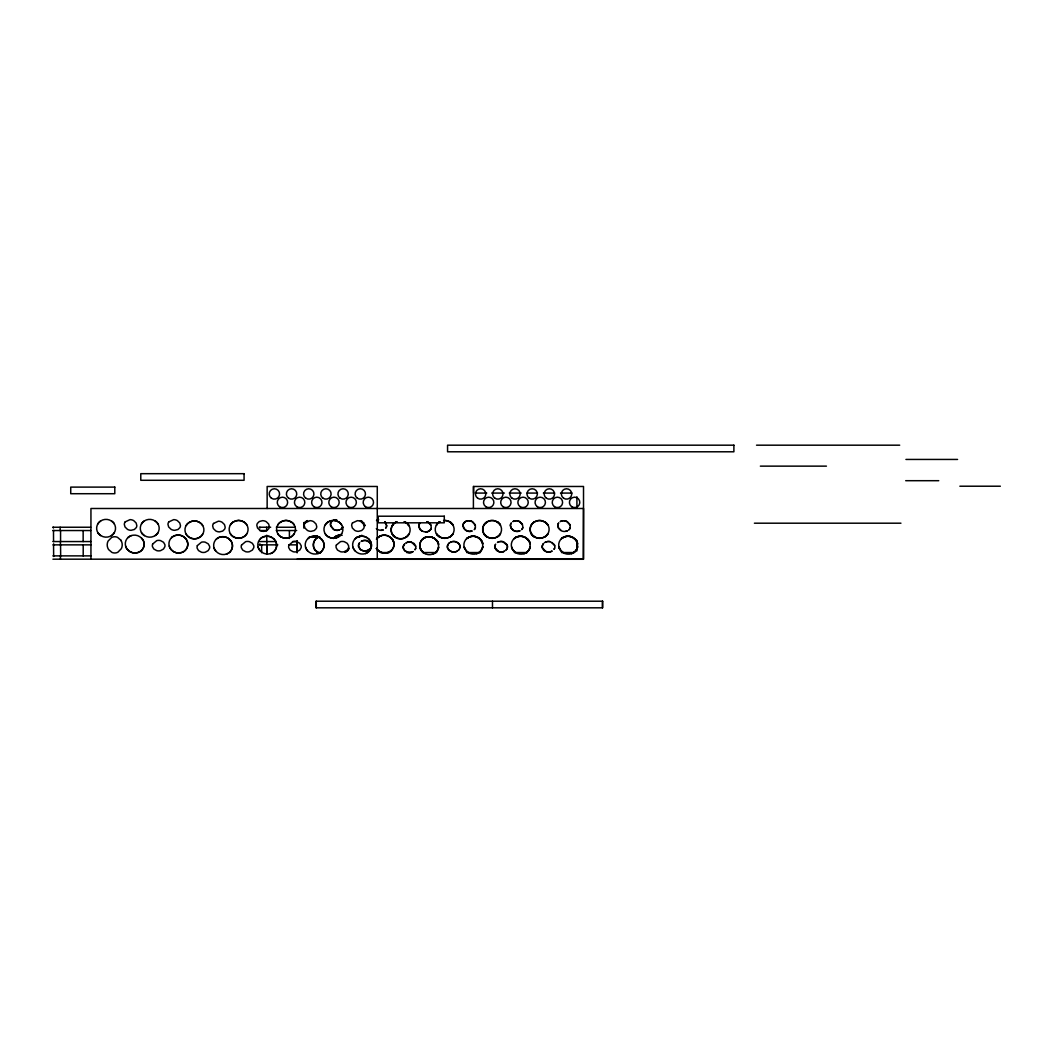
<?xml version="1.0" encoding="UTF-8"?>
<svg xmlns="http://www.w3.org/2000/svg" width="1053" height="1053" viewBox="0 0 1053 1053"><rect width="100%" height="100%" fill="white"/><g stroke="black" fill="none" stroke-linecap="round" stroke-linejoin="round"><path stroke-width="1.5" d="M297.051 552.72L297.091 541.255M358.902 544.046L358.744 544.559A4.409 4.409 0 0 0 358.744 546.718L360.455 549.35M415.79 548.284L414.961 549.877M403.431 545.73L404.773 543.848M415.237 549.416L415.619 548.402A4.409 4.409 0 0 0 415.619 546.257L411.947 542.506M447.604 545.204L448.275 544.138M447.999 544.598L447.446 545.73A4.409 4.409 0 0 0 447.446 547.876L448.775 550.166L451.698 551.811A7.489 7.489 0 0 0 455.528 551.811L456.291 551.509M459.411 548.889L459.964 547.771A4.409 4.409 0 0 0 459.964 545.612M495.397 544.598L495.015 545.612A4.409 4.409 0 0 0 495.015 547.771L498.688 551.509M506.822 548.889L507.375 547.771A4.409 4.409 0 0 0 507.375 545.612M542.808 544.598L542.427 545.612A4.409 4.409 0 0 0 542.427 547.771L545.546 551.285M554.22 548.889L554.773 547.771A4.409 4.409 0 0 0 554.773 545.612L554.615 545.085M554.615 548.284L553.944 549.35M314.689 540.4L314.307 541.097A8.635 8.635 0 0 0 314.808 549.534L314.452 548.916M358.955 543.664L359.718 542.65M359.402 543.085L358.573 544.677A4.409 4.409 0 0 0 358.573 546.823L360.284 549.469L363.009 550.64A7.489 7.489 0 0 0 366.826 550.64L367.418 550.456M495.673 544.138L494.844 545.73A4.409 4.409 0 0 0 494.844 547.876L496.568 550.522L499.28 551.693A7.489 7.489 0 0 0 503.11 551.693M506.98 548.771L506.23 549.784M385.688 528.185L386.148 527.606A4.409 4.409 0 0 0 386.714 525.526M419.765 523.446L419.305 524.025A4.409 4.409 0 0 0 418.752 526.105L419.726 529.106L422.016 530.896A7.489 7.489 0 0 0 425.715 531.883M430.387 529.764L430.848 529.185A4.409 4.409 0 0 0 431.256 528.185M463.939 522.92L463.478 523.499A4.409 4.409 0 0 0 462.925 525.579M474.561 529.238L474.85 528.777A4.409 4.409 0 0 0 475.416 526.697L474.719 524.144L472.31 521.801A7.489 7.489 0 0 0 468.611 520.801L466.834 521.024M511.35 522.92L510.889 523.499A4.409 4.409 0 0 0 510.323 525.579L511.021 528.145L513.43 530.488A7.489 7.489 0 0 0 517.128 531.475L517.918 531.331M521.972 529.238L522.262 528.777A4.409 4.409 0 0 0 522.814 526.697L522.301 524.025L519.892 521.683A7.489 7.489 0 0 0 516.826 520.722M558.761 522.92L558.301 523.499A4.409 4.409 0 0 0 557.735 525.579L558.432 528.145L560.841 530.488A7.489 7.489 0 0 0 564.54 531.475L565.922 531.252M97.811 523.946L98.811 522.551A9.753 9.753 0 0 1 113.237 522.551M114.356 532.621L113.882 533.344A9.227 9.227 0 0 1 111.447 535.648M141.457 523.946L142.458 522.551A9.753 9.753 0 0 1 156.884 522.551L158.003 523.946M155.094 535.648A9.227 9.227 0 0 0 157.529 533.344L158.003 532.621M186.144 525.526L187.158 524.131A9.753 9.753 0 0 1 199.754 522.551L200.491 522.999A9.148 9.148 0 0 1 202.229 524.789L202.702 525.526M202.702 534.2L202.229 534.924A9.227 9.227 0 0 1 199.794 537.227A9.753 9.753 0 0 1 187.158 535.595L186.144 534.2M230.317 524.999L231.331 523.604A9.753 9.753 0 0 1 243.927 522.025M246.876 533.674L246.402 534.397A9.227 9.227 0 0 1 243.967 536.701A9.753 9.753 0 0 1 231.331 535.069L230.317 533.674M277.729 524.999L278.742 523.604A9.753 9.753 0 0 1 291.326 522.025M294.287 533.674L293.8 534.397A9.227 9.227 0 0 1 291.365 536.701A9.753 9.753 0 0 1 278.729 535.069L277.729 533.674M304.054 523.946L304.528 523.209A9.148 9.148 0 0 1 306.265 521.419M325.14 524.999L326.154 523.604A9.753 9.753 0 0 1 338.737 522.025M341.685 533.674L341.211 534.397A9.227 9.227 0 0 1 338.776 536.701A9.753 9.753 0 0 1 326.14 535.069L325.14 533.674M392.229 525.644L393.414 524.131A9.753 9.753 0 0 1 396.915 521.669M392.4 525.526L392.874 524.789A9.148 9.148 0 0 1 394.612 522.999M408.946 534.2L408.301 535.042A9.227 9.227 0 0 1 405.866 537.346A9.753 9.753 0 0 1 393.23 535.714L392.4 534.2M436.403 525.118L437.574 523.604A9.753 9.753 0 0 1 439.496 521.972M436.574 524.999L437.048 524.262A9.148 9.148 0 0 1 438.785 522.472M450.039 536.819A9.227 9.227 0 0 0 452.474 534.516L453.119 533.674M483.814 525.118L484.459 524.262A9.148 9.148 0 0 1 486.196 522.472M497.45 536.819A9.227 9.227 0 0 0 499.885 534.516L500.53 533.674M531.212 525.118L531.857 524.262A8.569 8.569 0 0 0 531.857 534.397L532.397 535.056M547.771 533.792L547.297 534.516A9.227 9.227 0 0 1 544.862 536.819M545.02 536.701A9.227 9.227 0 0 0 547.468 534.397L547.942 533.674M315.137 539.755L314.149 541.216A8.635 8.635 0 0 0 314.65 549.653L318.177 552.417A7.016 7.016 0 0 0 320.428 552.983M404.418 544.23L403.273 546.257A4.409 4.409 0 0 0 403.273 548.402L404.602 550.693L407.524 552.338A7.489 7.489 0 0 0 411.354 552.338L412.118 552.035M459.305 549.245L458.463 550.166M506.717 549.245L505.874 550.166M542.914 544.256L543.756 543.322M543.401 543.703L542.256 545.73A4.409 4.409 0 0 0 542.256 547.876L543.967 550.522L546.691 551.693A7.489 7.489 0 0 0 550.522 551.693L551.114 551.509M305.067 522.551L304.356 523.328A8.569 8.569 0 0 0 303.883 524.052L304.356 523.328A9.148 9.148 0 0 1 306.094 521.538L306.963 520.919M544.809 536.754A9.753 9.753 0 0 1 532.226 535.187L531.699 534.516A8.569 8.569 0 0 1 531.686 524.355L532.397 523.604A9.753 9.753 0 0 1 546.823 523.604M331.247 521.985L332.156 521.077M331.761 521.459L330.958 522.446A4.409 4.409 0 0 0 330.405 524.526L330.431 525.078M430.559 529.646L429.663 530.554M463.768 523.038L465.084 521.801M474.219 529.659L475.021 528.659A4.409 4.409 0 0 0 475.429 527.658M521.63 529.659L522.433 528.659A4.409 4.409 0 0 0 522.841 527.658M569.041 529.659L569.844 528.659A4.409 4.409 0 0 0 570.252 527.658M569.541 529.119L568.646 530.028M314.965 539.86L315.61 539.162M370.116 548.613L369.208 549.469M448.42 543.822L449.328 542.966M458.99 549.666L458.081 550.522M315.439 539.281L316.124 538.649M341.317 528.975L342.33 527.724A4.409 4.409 0 0 0 342.738 526.724M430.216 530.067L428.808 531.173M464.11 522.617L465.531 521.511M369.761 549.008L368.787 549.784M448.775 543.44L449.749 542.65M127.847 537.714L128.492 537.135A9.227 9.227 0 0 1 131.441 535.543M171.494 537.714L172.139 537.135A9.227 9.227 0 0 1 175.088 535.543A9.753 9.753 0 0 1 186.868 540.386L187.473 542.005M216.181 539.294L216.839 538.715A9.227 9.227 0 0 1 219.787 537.122A9.753 9.753 0 0 1 231.568 541.966L232.173 543.572A8.569 8.569 0 0 1 229.291 552.535L228.593 553.036A9.753 9.753 0 0 1 214.667 549.311M229.936 551.956L229.278 552.535A9.148 9.148 0 0 1 227.145 553.825L226.329 554.128M260.354 538.767L261.012 538.188A9.227 9.227 0 0 1 263.961 536.596M307.766 538.767L308.411 538.188A9.227 9.227 0 0 1 311.359 536.596M333.919 537.833L334.736 537.135M355.177 538.767L355.822 538.188A9.227 9.227 0 0 1 358.77 536.596M347.016 551.074L347.832 550.377A8.569 8.569 0 0 1 347.187 550.956L346.503 551.456M377.566 537.833L378.382 537.135A9.227 9.227 0 0 1 381.331 535.543M391.308 550.495L390.663 551.074A9.148 9.148 0 0 1 388.518 552.364M376.447 548.56A9.753 9.753 0 0 0 389.979 551.588L391.479 550.377M422.266 539.412L423.082 538.715A9.227 9.227 0 0 1 426.031 537.122M432.414 554.247L433.217 553.944A9.148 9.148 0 0 0 435.363 552.654L436.008 552.075M466.44 538.886L467.256 538.188A9.227 9.227 0 0 1 470.204 536.596M513.851 538.886L514.667 538.188A9.227 9.227 0 0 1 517.615 536.596M523.986 553.72L524.802 553.417A9.148 9.148 0 0 0 526.934 552.127L527.764 551.43A8.569 8.569 0 0 0 530.225 546.639A8.569 8.569 0 0 1 527.119 552.009L526.25 552.628A9.753 9.753 0 0 1 512.324 548.903M561.249 538.886L562.078 538.188A9.227 9.227 0 0 1 565.027 536.596M571.397 553.72L572.2 553.417A9.148 9.148 0 0 0 574.346 552.127L575.162 551.43A8.569 8.569 0 0 0 577.636 546.639A8.569 8.569 0 0 1 574.517 552.009L573.661 552.628A9.753 9.753 0 0 1 559.735 548.903M315.953 538.767L316.65 538.215M340.896 529.317L342.501 527.606A4.409 4.409 0 0 0 342.738 527.119M482.156 542.334A8.569 8.569 0 0 1 479.523 552.154L480.352 551.43A8.569 8.569 0 0 0 482.814 546.639A8.569 8.569 0 0 1 479.707 552.009L478.852 552.628A9.753 9.753 0 0 1 464.913 548.903M100.719 520.919L100.022 521.419A9.148 9.148 0 0 0 98.284 523.209A8.569 8.569 0 0 0 98.284 533.344L98.811 534.003M144.366 520.919L143.669 521.419A9.148 9.148 0 0 0 141.931 523.209A8.569 8.569 0 0 0 141.931 533.344L142.458 534.003M233.239 521.972L232.529 522.472A9.148 9.148 0 0 0 230.804 524.262A8.569 8.569 0 0 0 230.791 534.397A9.148 9.148 0 0 0 232.529 536.201L233.239 536.701M280.638 521.972L279.94 522.472A9.148 9.148 0 0 0 278.203 524.262A8.569 8.569 0 0 0 278.203 534.397A9.148 9.148 0 0 0 279.94 536.201L280.638 536.701M328.049 521.972L327.351 522.472A9.148 9.148 0 0 0 325.614 524.262A8.569 8.569 0 0 0 325.614 534.397A9.148 9.148 0 0 0 327.351 536.201L328.049 536.701M394.441 523.117L395.309 522.499M438.614 522.591L439.483 521.972M486.025 522.591L486.894 521.972M534.305 521.972L533.423 522.591A9.148 9.148 0 0 0 531.699 524.381M316.492 538.32L317.229 537.82M266.896 530.528L268.778 528.659A4.409 4.409 0 0 0 269.331 526.579L268.633 524.025L266.238 521.683A7.489 7.489 0 0 0 262.539 520.682L259.275 521.511L257.406 523.38A4.409 4.409 0 0 0 256.84 525.46L257.537 528.027L259.946 530.37A7.489 7.489 0 0 0 263.645 531.357L266.896 530.528L259.643 530.541M429.413 530.778L428.347 531.41M317.058 537.938L317.848 537.478M376.487 520.577L377.606 520.024M361.166 541.413L361.85 541.031M367.813 550.35L368.497 549.969M405.866 542.993L406.55 542.611M465.36 521.63L466.479 521.077M412.513 551.93L413.184 551.548M450.039 542.466L450.723 542.084M512.772 521.63L514.417 520.906M456.673 551.403L457.357 551.022M497.45 542.466L498.135 542.084M560.17 521.63L561.288 521.077M504.084 551.403L504.769 551.022M544.862 542.466L545.546 542.084M551.496 551.403L552.18 551.022M376.948 520.34L378.698 519.734M361.679 541.15L362.416 540.808M367.984 550.232L366.655 550.758A7.489 7.489 0 0 1 362.837 550.758L360.705 549.784M428.505 531.291L427.321 531.778M406.379 542.729L407.103 542.387M465.821 521.393L468.164 520.708M411.947 552.154L412.671 551.811M450.552 542.203L451.276 541.861M513.232 521.393L514.97 520.787M456.12 551.627L456.844 551.285M520.09 530.765L518.905 531.252M497.964 542.203L498.688 541.861M560.63 521.393L561.815 520.906M503.531 551.627L504.255 551.285M567.501 530.765L566.317 531.252M545.375 542.203L546.099 541.861M551.667 551.285L550.35 551.811A7.489 7.489 0 0 1 546.52 551.811L545.928 551.627M270.503 553.602L271.319 553.299A9.148 9.148 0 0 0 273.451 552.009L274.109 551.43A8.569 8.569 0 0 0 276.083 542.229L275.728 541.453A9.753 9.753 0 0 0 263.987 536.661M317.914 553.602L318.717 553.299A9.148 9.148 0 0 0 320.862 552.009L321.507 551.43A8.569 8.569 0 0 0 323.495 542.229L323.139 541.453A9.753 9.753 0 0 0 311.385 536.661M365.325 553.602L366.128 553.299A9.148 9.148 0 0 0 368.274 552.009L368.919 551.43A8.569 8.569 0 0 0 370.893 542.229L370.551 541.453A9.753 9.753 0 0 0 358.797 536.661M387.715 552.667L388.689 552.246A9.148 9.148 0 0 0 390.834 550.956A8.569 8.569 0 0 0 393.743 541.992L393.111 540.4M476.588 553.72L477.391 553.417M333.788 520.143L334.485 519.866M339.685 529.922L338.421 530.317M382.634 530.199L383.331 529.922M362.245 540.926L363.009 540.623A7.489 7.489 0 0 1 366.826 540.623L368.958 541.597M428.018 531.489L426.162 531.976M406.945 542.506L407.695 542.203A7.489 7.489 0 0 1 411.526 542.203M471.494 531.252L472.192 530.975M451.105 541.979L451.698 541.795A7.489 7.489 0 0 1 455.528 541.795L458.634 543.322M519.603 530.975L518.339 531.37M498.517 541.979L499.109 541.795A7.489 7.489 0 0 1 502.939 541.795L507.033 545.204M567.014 530.975L565.751 531.37M503.703 551.509L502.939 551.811A7.489 7.489 0 0 1 499.109 551.811M545.928 541.979L546.52 541.795A7.489 7.489 0 0 1 550.35 541.795L554.391 544.598M334.314 519.971L335.051 519.734M339.145 530.08L337.197 530.422A7.489 7.489 0 0 1 333.498 529.435L330.681 525.486M382.792 530.08L380.844 530.422M470.928 531.37L471.665 531.133M561.644 521.024L562.973 520.708M334.88 519.853L335.644 519.655M382.239 530.199L381.015 530.304A7.489 7.489 0 0 1 377.316 529.317L376.316 528.619M426.926 531.778L425.544 532.002M514.812 520.906L515.575 520.708M470.336 531.449L471.099 531.252M562.21 520.906L563.434 520.801A7.489 7.489 0 0 1 567.133 521.801L569.528 524.144L570.226 526.697A4.409 4.409 0 0 1 569.673 528.777M517.747 531.449L518.51 531.252M335.473 519.774L336.091 519.748A7.489 7.489 0 0 1 336.736 519.787M515.404 520.827L516.023 520.801A7.489 7.489 0 0 1 519.721 521.801L522.367 524.605M337.987 530.278L337.368 530.304A7.489 7.489 0 0 1 333.669 529.317L331.024 526.5M470.507 531.331L469.717 531.475A7.489 7.489 0 0 1 466.018 530.488L464.597 529.396M756.528 445.182L899.696 445.182M905.935 459.437L957.572 459.437M760.358 466.137L826.434 466.137M905.712 480.694L938.75 480.694M959.862 486.21L1000.35 486.21M475.272 493.08L486.749 493.08M491.672 493.08L504.4 493.08M509.257 493.08L521.182 493.08M527.119 493.08L537.57 493.08M543.348 493.08L554.707 493.08M560.525 493.08L572.003 493.08M754.396 523.196L900.947 523.196M52.65 527.237L90.663 527.237M259.17 527.237L270.674 527.237M276.32 527.237L295.103 527.237M54.19 530.501L53.492 530.501L53.545 541.558M52.65 530.541L90.663 530.541M276.32 530.541L296.67 530.541M52.926 541.558L90.94 541.558M259.17 541.558L276.32 541.558M292.537 541.558L297.196 541.558M52.926 544.862L90.94 544.862M259.17 544.862L277.821 544.862M289.009 544.862L297.196 544.862M316.835 552.549L320.678 552.549M380.436 552.549L389.347 552.549M406.629 552.549L411.723 552.549M422.503 552.549L436.719 552.549M466.703 552.549L480.444 552.549M514.285 552.549L527.29 552.549M561.499 552.549L573.714 552.549M52.926 555.879L90.94 555.879M52.926 559.182L583.52 559.156L583.52 486.473L473.402 486.473L473.402 508.494M297.025 559.275L583.362 559.275L583.52 508.494L90.94 508.494L90.94 559.156M503.703 541.861L506.98 544.598M456.291 541.861L457.357 542.348M318.006 552.535L315.058 550.232M552.009 542.466L554.615 545.73M560.999 530.37L558.603 528.027L557.906 525.46A4.409 4.409 0 0 1 558.459 523.38M421.845 531.015L420.042 529.514M545.033 521.972L545.73 522.472M544.862 522.077L545.559 522.591A9.148 9.148 0 0 1 547.297 524.381L547.771 525.118M533.595 536.201L534.305 536.701M534.134 536.819L533.423 536.319A9.148 9.148 0 0 1 531.699 534.516L531.212 533.792M497.621 521.972L498.319 522.472M497.45 522.077L498.148 522.591A9.148 9.148 0 0 1 499.885 524.381L500.359 525.118M486.196 536.201L486.894 536.701M486.723 536.819L486.025 536.319A9.148 9.148 0 0 1 484.288 534.516L483.814 533.792M450.21 521.972L450.908 522.472M450.039 522.077L450.737 522.591A9.148 9.148 0 0 1 452.474 524.381L452.948 525.118M438.785 536.201L439.483 536.701M439.312 536.819L438.614 536.319A9.148 9.148 0 0 1 436.877 534.516L436.403 533.792M406.037 522.499L406.734 522.999A9.148 9.148 0 0 1 408.472 524.789L408.946 525.526M405.866 522.604L406.576 523.117A9.148 9.148 0 0 1 408.301 524.907L408.788 525.644M395.309 537.227L394.612 536.727A9.148 9.148 0 0 1 392.874 534.924A8.569 8.569 0 0 1 392.874 524.763M395.138 537.346L394.441 536.846A9.148 9.148 0 0 1 392.703 535.042A8.569 8.569 0 0 1 392.703 524.881M361.337 520.919L362.048 521.419M338.776 521.972L339.474 522.472A9.148 9.148 0 0 1 341.211 524.262L341.685 524.999M291.365 521.972L292.076 522.472A9.148 9.148 0 0 1 293.8 524.262L294.287 524.999M243.967 521.972L244.665 522.472A9.148 9.148 0 0 1 246.402 524.262L246.876 524.999M155.094 520.919L155.791 521.419A9.148 9.148 0 0 1 157.529 523.209A8.569 8.569 0 0 1 157.529 533.344M144.366 535.648L143.669 535.148A9.148 9.148 0 0 1 141.931 533.344L141.457 532.621M111.447 520.919L112.144 521.419A9.148 9.148 0 0 1 113.882 523.209L114.356 523.946M100.719 535.648L100.022 535.148A9.148 9.148 0 0 1 98.284 533.344L97.811 532.621M457.66 542.769L459.582 544.598M369.379 541.913L371.09 544.559M385.043 521.709L386.543 525.644A4.409 4.409 0 0 1 385.977 527.724M384.871 521.827L386.517 525.105M575.386 539.373L575.925 540.044A9.148 9.148 0 0 1 577.136 542.229L577.413 543.045M561.038 550.943L560.486 550.271A9.148 9.148 0 0 1 559.275 548.086L559.011 547.257M527.974 539.373L528.527 540.044A9.148 9.148 0 0 1 529.738 542.229L530.001 543.045A8.569 8.569 0 0 1 530.212 543.914A8.569 8.569 0 0 0 529.738 542.229M513.259 550.153L513.798 550.824A9.753 9.753 0 0 0 517.655 553.404M513.627 550.943L513.087 550.271A9.148 9.148 0 0 1 511.876 548.086L511.6 547.257M480.563 539.373L481.116 540.044A9.148 9.148 0 0 1 482.327 542.229L482.603 543.045A8.569 8.569 0 0 1 482.814 543.914A8.569 8.569 0 0 0 482.327 542.229L481.984 541.453A9.753 9.753 0 0 0 470.23 536.661M465.676 550.271L466.229 550.943M436.39 539.899L436.942 540.571A9.148 9.148 0 0 1 438.153 542.756L438.43 543.572A8.569 8.569 0 0 1 438.64 544.44A8.569 8.569 0 0 0 438.153 542.743M436.218 540.018L436.771 540.676A9.148 9.148 0 0 1 437.982 542.861L438.259 543.69M422.214 551.351L421.674 550.68A9.148 9.148 0 0 1 420.463 548.495L420.805 549.271M422.056 551.469L421.503 550.798A9.148 9.148 0 0 1 420.292 548.613L420.186 547.678M391.69 538.32L392.242 538.991A9.148 9.148 0 0 1 393.453 541.176A8.569 8.569 0 0 1 390.834 550.982M391.532 538.438L392.071 539.11A9.148 9.148 0 0 1 393.282 541.295L393.559 542.111M369.129 539.373L369.682 540.044A9.148 9.148 0 0 1 370.893 542.229L371.169 543.045A8.569 8.569 0 0 1 368.274 552.009L367.589 552.509A9.753 9.753 0 0 1 353.65 548.784L352.926 547.152M377.527 549.771L376.974 549.113A9.148 9.148 0 0 1 376.513 548.416M377.356 549.89L376.803 549.218A9.148 9.148 0 0 1 376.342 548.534M354.953 550.824L354.413 550.153A9.148 9.148 0 0 1 353.203 547.968A8.569 8.569 0 0 1 355.822 538.162A9.714 9.714 0 0 1 369.05 539.439M321.731 539.373L322.271 540.044A9.148 9.148 0 0 1 323.482 542.229L323.758 543.045A8.569 8.569 0 0 1 320.862 552.009L320.178 552.509A9.753 9.753 0 0 1 306.239 548.784L305.528 547.152M307.555 550.824L307.002 550.153A9.148 9.148 0 0 1 305.791 547.968A8.569 8.569 0 0 1 308.424 538.162M274.32 539.373L274.859 540.044A9.148 9.148 0 0 1 276.07 542.229L276.347 543.045A8.569 8.569 0 0 1 273.451 552.009L272.766 552.509A9.753 9.753 0 0 1 258.841 548.784L258.117 547.152M260.144 550.824L259.591 550.153A9.148 9.148 0 0 1 258.38 547.968A8.569 8.569 0 0 1 261.012 538.162A9.714 9.714 0 0 1 274.241 539.439M230.146 539.899L230.699 540.571A9.148 9.148 0 0 1 231.91 542.756M215.97 551.351L215.431 550.68A9.148 9.148 0 0 1 214.22 548.495L213.943 547.678M141.8 538.32L142.352 538.991A9.148 9.148 0 0 1 143.563 541.176L143.827 542.005A8.569 8.569 0 0 1 140.944 550.956L140.246 551.456A9.753 9.753 0 0 1 127.689 549.719L127.084 549.113A9.148 9.148 0 0 1 125.873 546.915L125.597 546.099M546.928 523.604L547.942 524.999M546.757 523.723L547.297 524.381M499.517 523.604L500.53 524.999M499.359 523.723L499.885 524.381A8.569 8.569 0 0 1 499.885 534.516M483.985 533.674L484.985 535.056M452.119 523.604L453.119 524.999M451.948 523.723L452.474 524.381A8.569 8.569 0 0 1 452.487 534.516M437.574 535.056L436.574 533.674M437.416 535.174L436.877 534.516A8.569 8.569 0 0 1 436.877 524.355M408.472 524.789L407.945 524.131A9.753 9.753 0 0 0 404.313 521.669M407.774 524.249L408.301 524.907M392.874 534.924L393.414 535.582M363.074 522.67L363.601 523.328A9.148 9.148 0 0 0 361.877 521.538L361.166 521.038A9.753 9.753 0 0 0 360.363 520.643A9.753 9.753 0 0 1 362.495 522.077M293.274 523.604L293.8 524.262A8.569 8.569 0 0 1 293.813 534.397A9.714 9.714 0 0 1 280.703 536.609M202.229 524.789L201.689 524.131A9.753 9.753 0 0 0 189.106 522.551L188.369 522.999A9.148 9.148 0 0 0 186.631 524.789M113.355 522.551L113.882 523.209A8.569 8.569 0 0 1 113.882 533.344A9.714 9.714 0 0 1 98.982 534.016M464.386 528.882L463.109 526.013M458.818 543.822L459.634 545.204M120.871 540.202L117.502 537.32A7.016 7.016 0 0 0 111.605 537.464L108.064 541.097A8.635 8.635 0 0 0 108.564 549.534L111.921 552.417A7.016 7.016 0 0 0 117.831 552.272L121.371 548.639A8.674 8.674 0 0 0 120.858 540.202L121.227 540.821M531.383 533.674L531.857 534.397M419.897 528.988L418.923 525.987A4.409 4.409 0 0 1 419.476 523.907M430.782 525.131L428.137 522.314A7.489 7.489 0 0 0 426.978 521.788M576.623 541.558L577.241 543.164M559.182 547.152L559.788 548.745M559.617 548.863L559.275 548.086A8.569 8.569 0 0 1 561.907 538.28A9.227 9.227 0 0 1 564.856 536.714M512.39 548.745L511.771 547.152M512.219 548.863L511.876 548.086A8.569 8.569 0 0 1 514.496 538.28A9.227 9.227 0 0 1 517.444 536.714M481.813 541.558L482.432 543.164M464.36 547.152L464.978 548.745M464.189 547.257L464.807 548.863M437.811 541.979L437.982 542.861A8.569 8.569 0 0 1 435.363 552.68M392.94 540.518L393.282 541.295M214.562 549.271L214.22 548.495A8.569 8.569 0 0 1 216.839 538.688A9.714 9.714 0 0 1 230.067 539.965M143.221 540.4L143.563 541.176A8.569 8.569 0 0 1 141.602 550.39L140.931 550.956A9.148 9.148 0 0 1 138.799 552.246L137.982 552.549A9.753 9.753 0 0 1 126.202 547.705L125.873 546.915A8.569 8.569 0 0 1 128.492 537.109M570.147 524.986L567.291 521.683A7.489 7.489 0 0 0 564.237 520.722M529.83 543.164L529.396 541.453A9.753 9.753 0 0 0 517.642 536.661M169.243 546.099L169.862 547.705A9.753 9.753 0 0 0 181.616 552.483L182.445 552.246A9.148 9.148 0 0 0 184.578 550.956L185.236 550.377A8.569 8.569 0 0 0 187.21 541.176A9.148 9.148 0 0 0 185.999 538.991L185.446 538.32A9.714 9.714 0 0 0 172.126 537.122M507.204 545.085L507.204 545.73A4.409 4.409 0 0 1 507.204 547.876M459.806 545.085L459.792 545.73A4.409 4.409 0 0 1 459.792 547.876M415.79 546.138L414.079 543.493L411.354 542.321A7.489 7.489 0 0 0 407.537 542.321M475.469 525.5L472.481 521.683A7.489 7.489 0 0 0 469.414 520.722M330.655 526.118L330.576 524.407A4.409 4.409 0 0 1 331.129 522.327M602.448 601.21L602.448 607.818M576.912 496.805L576.912 508.402M576.912 540.492L576.912 550.93M492.488 601.21L492.488 607.818M473.626 486.473L473.626 493.08M377.277 559.156L377.277 486.473L267.146 486.473L267.146 508.494M316.282 601.21L316.282 607.818M303.804 522.564L303.804 528.079M297.196 540.689L297.196 552.549M289.404 530.607L289.404 538.465M266.922 544.875L266.922 554.312L266.751 535.227M266.685 527.237L266.685 530.541M261.644 544.862L261.644 552.733M259.92 527.237L259.92 528.066M259.92 543.835L259.92 544.862M83.148 530.607L83.148 541.611M83.2 544.928L83.2 555.945M60.561 530.541L60.561 541.558M60.561 544.862L60.666 555.892M60.429 541.558L60.429 544.862M60.429 555.879L60.429 559.182M60.166 527.237L60.166 530.541M53.664 543.835L53.664 544.862M53.664 556.497L53.545 544.862M53.4 527.237L53.4 528.066M328.115 536.609A9.714 9.714 0 0 0 341.225 534.411A8.569 8.569 0 0 0 341.211 524.236L340.685 523.604A9.753 9.753 0 0 0 328.088 522.025M308.397 538.175A9.714 9.714 0 0 1 321.652 539.439M280.69 522.025A9.753 9.753 0 0 1 293.274 523.604M233.292 536.609A9.714 9.714 0 0 0 246.415 534.411A8.569 8.569 0 0 0 246.402 524.236L245.862 523.604A9.753 9.753 0 0 0 233.279 522.025M231.91 542.743A8.569 8.569 0 0 1 229.949 551.969M186.618 524.763A8.569 8.569 0 0 0 186.618 534.924A9.148 9.148 0 0 0 188.369 536.727L189.066 537.227A9.714 9.714 0 0 0 202.242 534.937A8.569 8.569 0 0 0 202.229 524.763M172.139 537.109A8.569 8.569 0 0 0 169.507 546.928A9.148 9.148 0 0 0 170.731 549.113L171.27 549.771A9.753 9.753 0 0 0 183.906 551.469L184.578 550.956A8.569 8.569 0 0 0 187.5 541.992M157.542 533.358A9.714 9.714 0 0 1 142.629 534.016M128.479 537.122A9.714 9.714 0 0 1 143.05 540.347M547.481 534.411A9.714 9.714 0 0 1 532.568 535.069M532.226 523.723A9.753 9.753 0 0 1 544.809 522.143M547.468 534.397A8.569 8.569 0 0 0 547.468 524.236A9.148 9.148 0 0 0 546.362 523.012M514.483 538.294A9.714 9.714 0 0 1 529.054 541.505M526.934 552.154A8.569 8.569 0 0 0 529.567 542.334A9.148 9.148 0 0 0 528.356 540.15L527.803 539.491A9.714 9.714 0 0 0 514.654 538.175M485.157 535.069A9.714 9.714 0 0 0 500.07 534.411A9.227 9.227 0 0 1 497.621 536.701M484.814 523.723A9.753 9.753 0 0 1 499.24 523.723M497.411 536.754A9.753 9.753 0 0 1 484.814 535.187L484.288 534.516A8.569 8.569 0 0 1 484.288 524.355L484.985 523.604A9.753 9.753 0 0 1 499.412 523.604M464.465 548.086A8.569 8.569 0 0 1 467.084 538.28A9.714 9.714 0 0 1 481.655 541.505M482.156 542.334A9.148 9.148 0 0 0 480.945 540.15L480.392 539.491A9.714 9.714 0 0 0 467.242 538.175M464.636 547.968A9.148 9.148 0 0 0 465.847 550.153L466.387 550.824A9.753 9.753 0 0 0 470.243 553.404M467.084 538.307A9.227 9.227 0 0 1 470.033 536.714M479.707 552.009A9.148 9.148 0 0 1 477.562 553.299A9.753 9.753 0 0 0 479.023 552.522M437.745 535.069A9.714 9.714 0 0 0 452.658 534.411A9.227 9.227 0 0 1 450.21 536.701M437.403 523.723A9.753 9.753 0 0 1 440.088 521.643M443.589 520.59A9.753 9.753 0 0 1 451.829 523.723M450 536.754A9.753 9.753 0 0 1 437.403 535.187M434.85 553.049A9.753 9.753 0 0 1 434.139 553.457A9.148 9.148 0 0 0 435.534 552.535A8.569 8.569 0 0 0 438.653 547.165A8.569 8.569 0 0 1 436.192 551.969L434.678 553.154A9.753 9.753 0 0 1 420.739 549.429L420.292 548.613A8.569 8.569 0 0 1 422.924 538.807A9.714 9.714 0 0 1 436.139 540.084M422.911 538.833A9.227 9.227 0 0 1 425.86 537.241M425.886 537.306A9.753 9.753 0 0 1 437.64 542.084M408.472 524.763A8.569 8.569 0 0 1 408.472 534.924A9.714 9.714 0 0 1 393.585 535.595M393.23 524.249A9.753 9.753 0 0 1 396.744 521.788M404.247 521.827A9.753 9.753 0 0 1 405.826 522.67M391.453 538.504A9.714 9.714 0 0 0 378.198 537.241A8.569 8.569 0 0 0 376.421 539.202M378.369 537.122A9.714 9.714 0 0 1 392.953 540.347M361.863 535.253A9.714 9.714 0 0 1 356.783 537.267M364.496 524.842A8.569 8.569 0 0 1 364.838 525.71M360.363 536.161A9.753 9.753 0 0 1 358.665 536.872M342.146 535.345A9.714 9.714 0 0 0 334.551 537.241A8.569 8.569 0 0 0 333.301 538.478M349.28 548.337A8.569 8.569 0 0 1 347.016 551.101M337.684 535.543A9.227 9.227 0 0 0 334.736 537.135A9.714 9.714 0 0 1 340.395 535.095A9.753 9.753 0 0 0 337.71 535.622M317.519 535.753A9.714 9.714 0 0 1 309.306 536.859M304.883 522.67A9.753 9.753 0 0 1 307.568 520.59M561.894 538.294A9.714 9.714 0 0 1 575.135 539.557L575.754 540.15A9.148 9.148 0 0 1 576.965 542.334A8.569 8.569 0 0 1 574.346 552.154M565.04 536.661A9.753 9.753 0 0 1 576.807 541.439L577.136 542.229A8.569 8.569 0 0 1 577.61 543.914A8.569 8.569 0 0 0 577.426 543.045M430.677 529.304A4.409 4.409 0 0 0 431.243 527.224L430.716 524.552L428.308 522.209A7.489 7.489 0 0 0 427.149 521.669M362.837 540.742A7.489 7.489 0 0 1 366.655 540.742L369.59 542.387L370.919 544.677A4.409 4.409 0 0 1 370.919 546.823M317.677 537.583A7.016 7.016 0 0 1 319.796 536.925M526.434 552.522A9.753 9.753 0 0 1 524.96 553.286A9.148 9.148 0 0 0 527.105 552.009M484.446 534.397A8.569 8.569 0 0 1 484.446 524.236M443.761 520.472A9.753 9.753 0 0 1 452 523.604M423.069 538.702A9.714 9.714 0 0 1 436.311 539.965M425.188 553.549A9.753 9.753 0 0 1 422.279 551.298M420.463 548.495A8.569 8.569 0 0 1 422.424 539.281M408.472 534.924A9.227 9.227 0 0 1 406.037 537.227M390.15 551.469A9.753 9.753 0 0 1 376.619 548.455M376.592 539.083A8.569 8.569 0 0 1 378.396 537.109M360.56 536.082A9.714 9.714 0 0 1 358.849 536.793M364.667 524.723A8.569 8.569 0 0 1 365.009 525.592M333.472 538.359A8.569 8.569 0 0 1 334.749 537.109M347.187 550.956A9.148 9.148 0 0 1 345.042 552.246M316.084 536.477A9.714 9.714 0 0 1 311.359 537.135M303.633 524.723A8.569 8.569 0 0 1 304.528 523.183M562.065 538.175A9.714 9.714 0 0 1 575.307 539.439M573.832 552.522A9.753 9.753 0 0 1 572.371 553.286A9.148 9.148 0 0 0 574.517 552.009M565.053 553.404A9.753 9.753 0 0 1 561.262 550.772L560.657 550.153A9.148 9.148 0 0 1 559.446 547.968M547.31 541.545A7.489 7.489 0 0 1 549.89 541.545M517.299 531.357A7.489 7.489 0 0 1 513.601 530.37L511.192 528.027L510.494 525.46A4.409 4.409 0 0 1 511.06 523.38M499.899 541.545A7.489 7.489 0 0 1 503.11 541.676M469.888 531.357A7.489 7.489 0 0 1 466.189 530.37L463.61 528.145L463.096 525.46A4.409 4.409 0 0 1 463.649 523.38M455.699 551.693A7.489 7.489 0 0 1 451.869 551.693L448.947 550.061L447.617 547.771A4.409 4.409 0 0 1 447.617 545.612M452.5 541.545A7.489 7.489 0 0 1 455.699 541.676M411.526 552.22A7.489 7.489 0 0 1 407.695 552.22L404.773 550.587L403.444 548.284A4.409 4.409 0 0 1 403.444 546.138M152.659 544.046L152.488 544.559A4.409 4.409 0 0 0 152.488 546.718L153.817 549.008L156.752 550.64A7.489 7.489 0 0 0 160.582 550.64L163.518 549.008L164.847 546.718A4.409 4.409 0 0 0 164.847 544.559L163.518 542.269L160.582 540.623A7.489 7.489 0 0 0 156.752 540.623L152.659 544.046M197.359 545.612L197.187 546.138A4.409 4.409 0 0 0 197.187 548.284L198.517 550.587L201.452 552.22A7.489 7.489 0 0 0 205.282 552.22L208.218 550.587L209.547 548.284A4.409 4.409 0 0 0 209.547 546.138L208.218 543.848L205.282 542.203A7.489 7.489 0 0 0 201.452 542.203L197.359 545.612M241.532 545.085L241.361 545.612A4.409 4.409 0 0 0 241.361 547.771L242.69 550.061L245.625 551.693A7.489 7.489 0 0 0 249.456 551.693L252.378 550.061L253.72 547.771A4.409 4.409 0 0 0 253.72 545.612L252.378 543.322L249.456 541.676A7.489 7.489 0 0 0 245.625 541.676L241.532 545.085M288.93 545.085L288.772 545.612A4.409 4.409 0 0 0 288.772 547.771L290.101 550.061L293.037 551.693A7.489 7.489 0 0 0 296.854 551.693L299.789 550.061L301.119 547.771A4.409 4.409 0 0 0 301.119 545.612L299.789 543.322L296.867 541.676A7.489 7.489 0 0 0 293.037 541.676L288.93 545.085M336.341 545.085L336.183 545.612A4.409 4.409 0 0 0 336.183 547.771L337.513 550.061L340.435 551.693A7.489 7.489 0 0 0 344.265 551.693L347.2 550.061L348.53 547.771A4.409 4.409 0 0 0 348.53 545.612L347.2 543.322L344.265 541.676A7.489 7.489 0 0 0 340.435 541.676L336.341 545.085M125.175 521.88L124.886 522.327A4.409 4.409 0 0 0 124.32 524.407L125.017 526.974L127.426 529.317A7.489 7.489 0 0 0 131.125 530.304L134.376 529.475L136.258 527.606A4.409 4.409 0 0 0 136.811 525.526L136.127 522.972L133.718 520.63A7.489 7.489 0 0 0 130.019 519.642L125.175 521.88M168.822 521.88L168.533 522.327A4.409 4.409 0 0 0 167.967 524.407L168.664 526.974L171.073 529.317A7.489 7.489 0 0 0 174.772 530.304L178.023 529.475L179.905 527.606A4.409 4.409 0 0 0 180.458 525.526L179.773 522.972L177.365 520.63A7.489 7.489 0 0 0 173.666 519.642L168.822 521.88M213.522 523.446L213.232 523.907A4.409 4.409 0 0 0 212.667 525.987L213.364 528.553L215.773 530.896A7.489 7.489 0 0 0 219.472 531.883L222.723 531.054L224.605 529.185A4.409 4.409 0 0 0 225.158 527.105L224.473 524.552L222.065 522.209A7.489 7.489 0 0 0 218.366 521.209L213.522 523.446M305.094 522.92L304.804 523.38A4.409 4.409 0 0 0 304.251 525.46L304.949 528.027L307.344 530.37A7.489 7.489 0 0 0 311.043 531.357L314.307 530.528L316.176 528.659A4.409 4.409 0 0 0 316.742 526.579L316.045 524.025L313.636 521.683A7.489 7.489 0 0 0 309.937 520.682L305.094 522.92M352.505 522.92L352.215 523.38A4.409 4.409 0 0 0 351.663 525.46L352.347 528.027L354.756 530.37A7.489 7.489 0 0 0 358.454 531.357L361.705 530.528L363.588 528.659A4.409 4.409 0 0 0 364.154 526.579L363.456 524.025L361.047 521.683A7.489 7.489 0 0 0 357.349 520.682L352.505 522.92M733.888 445.182L447.564 445.182L447.564 451.79L733.888 451.79L733.888 445.182M244.072 473.679L140.786 473.679L140.786 480.286L244.072 480.286L244.072 473.679M114.79 487.105L70.735 487.105L70.735 493.712L114.79 493.712L114.79 487.105M444.287 516.207L378.211 516.207L378.211 522.814L444.287 522.814L444.287 516.207M602.619 601.21L316.111 601.21L316.111 607.818L602.619 607.818L602.619 601.21M363.772 523.209L363.246 522.551A9.148 9.148 0 0 1 363.772 523.209M271.411 498.201A5.186 5.186 0 0 0 279.558 494.397A5.186 5.186 0 0 0 272.2 489.25A5.186 5.186 0 0 0 271.411 498.201M279.479 506.638A5.186 5.186 0 0 0 287.627 502.834A5.186 5.186 0 0 0 280.256 497.674A5.186 5.186 0 0 0 279.479 506.638M288.588 498.201A5.186 5.186 0 0 0 296.735 494.397A5.186 5.186 0 0 0 289.378 489.25A5.186 5.186 0 0 0 288.588 498.201M296.656 506.638A5.186 5.186 0 0 0 304.804 502.834A5.186 5.186 0 0 0 297.446 497.674A5.186 5.186 0 0 0 296.656 506.638M305.778 498.201A5.186 5.186 0 0 0 313.912 494.397A5.186 5.186 0 0 0 306.555 489.25A5.186 5.186 0 0 0 305.778 498.201M313.833 506.638A5.186 5.186 0 0 0 321.981 502.834A5.186 5.186 0 0 0 314.623 497.674A5.186 5.186 0 0 0 313.833 506.638M322.955 498.201A5.186 5.186 0 0 0 331.103 494.397A5.186 5.186 0 0 0 323.732 489.25A5.186 5.186 0 0 0 322.955 498.201M331.024 506.638A5.186 5.186 0 0 0 339.171 502.834A5.186 5.186 0 0 0 331.8 497.674A5.186 5.186 0 0 0 331.024 506.638M340.132 498.201A5.186 5.186 0 0 0 348.28 494.397A5.186 5.186 0 0 0 340.922 489.25A5.186 5.186 0 0 0 340.132 498.201M348.201 506.638A5.186 5.186 0 0 0 356.348 502.834A5.186 5.186 0 0 0 348.991 497.674A5.186 5.186 0 0 0 348.201 506.638M357.309 498.201A5.186 5.186 0 0 0 365.457 494.397A5.186 5.186 0 0 0 358.099 489.25A5.186 5.186 0 0 0 357.309 498.201M365.378 506.638A5.186 5.186 0 0 0 373.525 502.834A5.186 5.186 0 0 0 366.168 497.674A5.186 5.186 0 0 0 365.378 506.638M477.654 498.201A5.186 5.186 0 0 0 485.802 494.397A5.186 5.186 0 0 0 478.444 489.25A5.186 5.186 0 0 0 477.654 498.201M485.723 506.638A5.186 5.186 0 0 0 493.87 502.834A5.186 5.186 0 0 0 486.512 497.674A5.186 5.186 0 0 0 485.723 506.638M494.844 498.201A5.186 5.186 0 0 0 502.992 494.397A5.186 5.186 0 0 0 495.621 489.25A5.186 5.186 0 0 0 494.844 498.201M502.913 506.638A5.186 5.186 0 0 0 511.047 502.834A5.186 5.186 0 0 0 503.689 497.674A5.186 5.186 0 0 0 502.913 506.638M512.021 498.201A5.186 5.186 0 0 0 520.169 494.397A5.186 5.186 0 0 0 512.798 489.25A5.186 5.186 0 0 0 512.021 498.201M520.09 506.638A5.186 5.186 0 0 0 528.237 502.834A5.186 5.186 0 0 0 520.866 497.674A5.186 5.186 0 0 0 520.09 506.638M529.198 498.201A5.186 5.186 0 0 0 537.346 494.397A5.186 5.186 0 0 0 529.988 489.25A5.186 5.186 0 0 0 529.198 498.201M537.267 506.638A5.186 5.186 0 0 0 545.415 502.834A5.186 5.186 0 0 0 538.057 497.674A5.186 5.186 0 0 0 537.267 506.638M546.375 498.201A5.186 5.186 0 0 0 554.523 494.397A5.186 5.186 0 0 0 547.165 489.25A5.186 5.186 0 0 0 546.375 498.201M554.444 506.638A5.186 5.186 0 0 0 562.592 502.834A5.186 5.186 0 0 0 555.234 497.674A5.186 5.186 0 0 0 554.444 506.638M563.566 498.201A5.186 5.186 0 0 0 571.713 494.397A5.186 5.186 0 0 0 564.342 489.25A5.186 5.186 0 0 0 563.566 498.201M571.634 506.638A5.186 5.186 0 0 0 579.782 502.834A5.186 5.186 0 0 0 572.411 497.674A5.186 5.186 0 0 0 571.634 506.638M344.871 552.351A9.753 9.753 0 0 0 345.621 551.996A9.148 9.148 0 0 1 344.871 552.364"/></g></svg>
